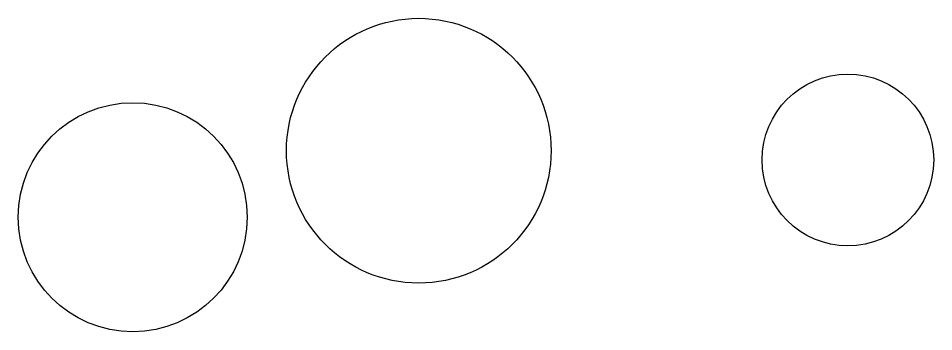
# Model space of a CAD drawing. Header units: millimetres. Extents: x 5 to 85, y 5 to 32.4.
import ezdxf

# ---------------------------------------------------------------- set-up
doc = ezdxf.new("R2010")
doc.units = ezdxf.units.MM

msp = doc.modelspace()

# ---------------------------------------------------------------- linework, layer by layer
for centre, radius in [((40, 20.806), 11.563), ((77.5, 20), 7.5), ((15, 15), 10)]:
    msp.add_circle(centre, radius)

doc.saveas('drawing.dxf')
